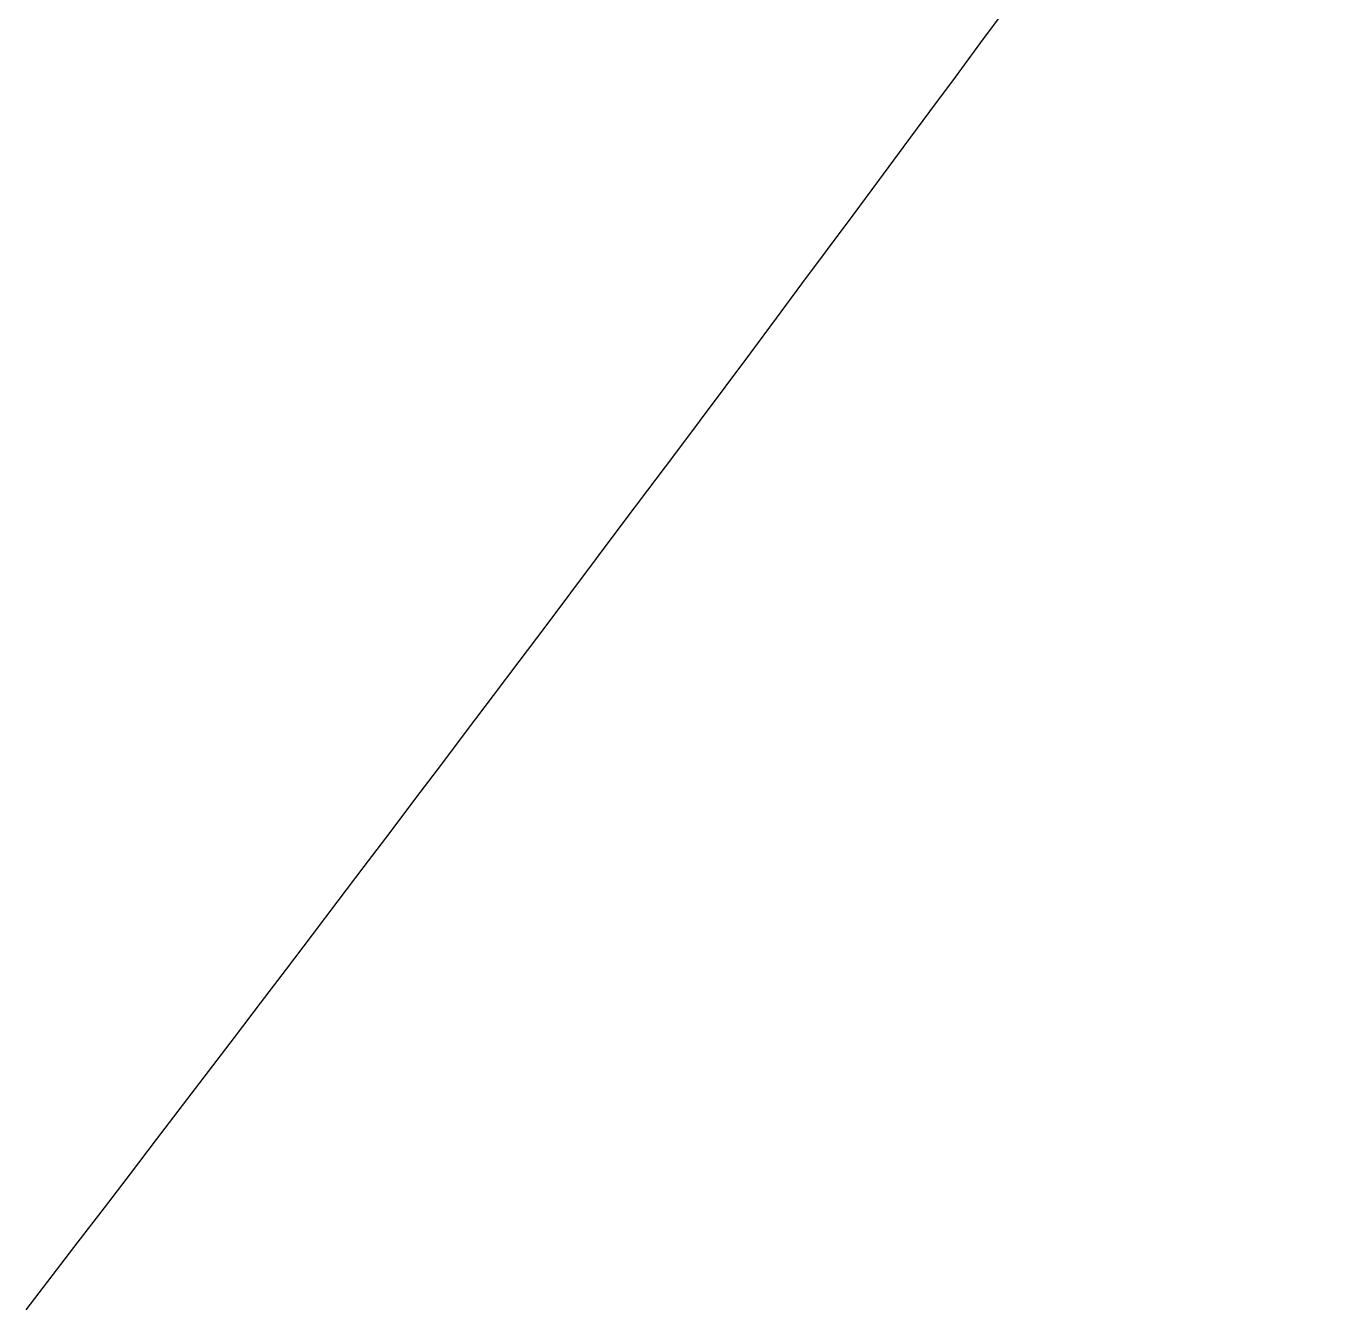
# Model space of a CAD drawing. Extents: x -120222 to -41942, y -19134 to 30932.
# Drawn here: x -97462.746 to -97458.823, y 1473.632 to 1477.488 of the extents above; entities that cross this region are included whole.
import ezdxf

# ---------------------------------------------------------------- set-up
doc = ezdxf.new("R2010")
doc.units = 0
doc.header["$LTSCALE"] = 150
doc.header["$MEASUREMENT"] = 0
doc.linetypes.add('______-18', pattern=[1.2, 0.6, -0.6])
doc.layers.get('0').update_dxf_attribs({"linetype": 'CONTINUOUS'})
doc.layers.add('___B', color=7, linetype='CONTINUOUS')

# ---------------------------------------------------------------- blocks, each defined once
blk = doc.blocks.new('____-248')
at = {"color": 1, "linetype": '______-18', "flags": 128}
blk.add_lwpolyline([(-103897.851, -3075.0656, 0.001934), (-103896.6031, -3073.4262), (-103896.6031, -3073.4262), (-103896.6031, -3073.4262, 0.001873), (-103895.3681, -3071.7774), (-103895.3681, -3071.7774), (-103895.3681, -3071.7774), (-103895.3681, -3071.7774, 0.001274), (-103894.143, -3070.1167), (-103894.143, -3070.1167), (-103894.1142, -3070.0776), (-103894.0854, -3070.0385), (-103894.0566, -3069.9994), (-103894.0279, -3069.9602), (-103893.9991, -3069.9211), (-103893.9703, -3069.882), (-103893.9415, -3069.8429), (-103893.9128, -3069.8038), (-103893.884, -3069.7647), (-103893.8552, -3069.7255), (-103893.8265, -3069.6864), (-103893.7977, -3069.6473), (-103893.7689, -3069.6082), (-103893.7401, -3069.5691), (-103893.7114, -3069.5299), (-103893.6826, -3069.4908), (-103893.6538, -3069.4517), (-103893.625, -3069.4126), (-103893.5963, -3069.3735), (-103893.5675, -3069.3343), (-103893.5387, -3069.2952), (-103893.5099, -3069.2561), (-103893.4812, -3069.217), (-103893.4524, -3069.1779), (-103893.4236, -3069.1387), (-103893.3948, -3069.0996), (-103893.3661, -3069.0605), (-103893.3373, -3069.0214), (-103893.3085, -3068.9823), (-103893.2797, -3068.9431), (-103893.251, -3068.904), (-103893.2222, -3068.8649), (-103893.1934, -3068.8258), (-103893.1646, -3068.7867), (-103893.1358, -3068.7475), (-103893.1071, -3068.7084), (-103893.0783, -3068.6693), (-103893.0495, -3068.6302), (-103893.0207, -3068.5911), (-103892.992, -3068.5519), (-103892.9632, -3068.5128), (-103892.9344, -3068.4737), (-103892.9056, -3068.4346), (-103892.8769, -3068.3955), (-103892.8481, -3068.3564), (-103892.8193, -3068.3172), (-103892.7905, -3068.2781), (-103892.7617, -3068.239), (-103892.733, -3068.1999), (-103892.7042, -3068.1608), (-103892.6754, -3068.1216), (-103892.6466, -3068.0825), (-103892.6178, -3068.0434), (-103892.5891, -3068.0043), (-103892.5603, -3067.9652), (-103892.5315, -3067.926), (-103892.5027, -3067.8869), (-103892.474, -3067.8478), (-103892.4452, -3067.8087), (-103892.4164, -3067.7696), (-103892.3876, -3067.7304), (-103892.3588, -3067.6913), (-103892.3301, -3067.6522), (-103892.3013, -3067.6131), (-103892.2725, -3067.574), (-103892.2437, -3067.5349), (-103892.2149, -3067.4957), (-103892.1861, -3067.4566), (-103892.1574, -3067.4175), (-103892.1286, -3067.3784), (-103892.0998, -3067.3393), (-103892.071, -3067.3001), (-103892.0422, -3067.261), (-103892.0135, -3067.2219), (-103891.9847, -3067.1828), (-103891.9559, -3067.1437), (-103891.9271, -3067.1045), (-103891.8983, -3067.0654), (-103891.8695, -3067.0263), (-103891.8408, -3066.9872), (-103891.812, -3066.9481), (-103891.7832, -3066.9089), (-103891.7544, -3066.8698), (-103891.7256, -3066.8307), (-103891.6968, -3066.7916), (-103891.6681, -3066.7525), (-103891.6393, -3066.7133), (-103891.6105, -3066.6742), (-103891.5817, -3066.6351), (-103891.5529, -3066.596), (-103891.5241, -3066.5569), (-103891.4954, -3066.5177), (-103891.4666, -3066.4786), (-103891.4378, -3066.4395), (-103891.409, -3066.4004), (-103891.3802, -3066.3612), (-103891.3514, -3066.3221), (-103891.3226, -3066.283), (-103891.2939, -3066.2439), (-103891.2651, -3066.2048), (-103891.2363, -3066.1656), (-103891.2075, -3066.1265), (-103891.1787, -3066.0874), (-103891.1499, -3066.0483), (-103891.1211, -3066.0092), (-103891.0923, -3065.97), (-103891.0636, -3065.9309), (-103891.0348, -3065.8918), (-103891.006, -3065.8527), (-103890.9772, -3065.8135), (-103890.9484, -3065.7744), (-103890.9196, -3065.7353), (-103890.8908, -3065.6962), (-103890.862, -3065.6571), (-103890.8333, -3065.6179), (-103890.8045, -3065.5788), (-103890.7757, -3065.5397), (-103890.7469, -3065.5006), (-103890.7181, -3065.4614), (-103890.6893, -3065.4223), (-103890.6605, -3065.3832), (-103890.6317, -3065.3441), (-103890.6029, -3065.305), (-103890.5741, -3065.2658), (-103890.5454, -3065.2267), (-103890.5166, -3065.1876), (-103890.4878, -3065.1485), (-103890.459, -3065.1093), (-103890.459, -3065.1093)], format="xyb", dxfattribs=at)
blk = doc.blocks.new('____-250')
at = {"color": 1}
blk.add_blockref('____-248', (0, 0), dxfattribs=at)

msp = doc.modelspace()

# ---------------------------------------------------------------- block references
at = {"layer": '___B', "color": 0}
msp.add_blockref('____-250', (6435.10495, 4548.69799), dxfattribs=at)

doc.saveas('drawing.dxf')
